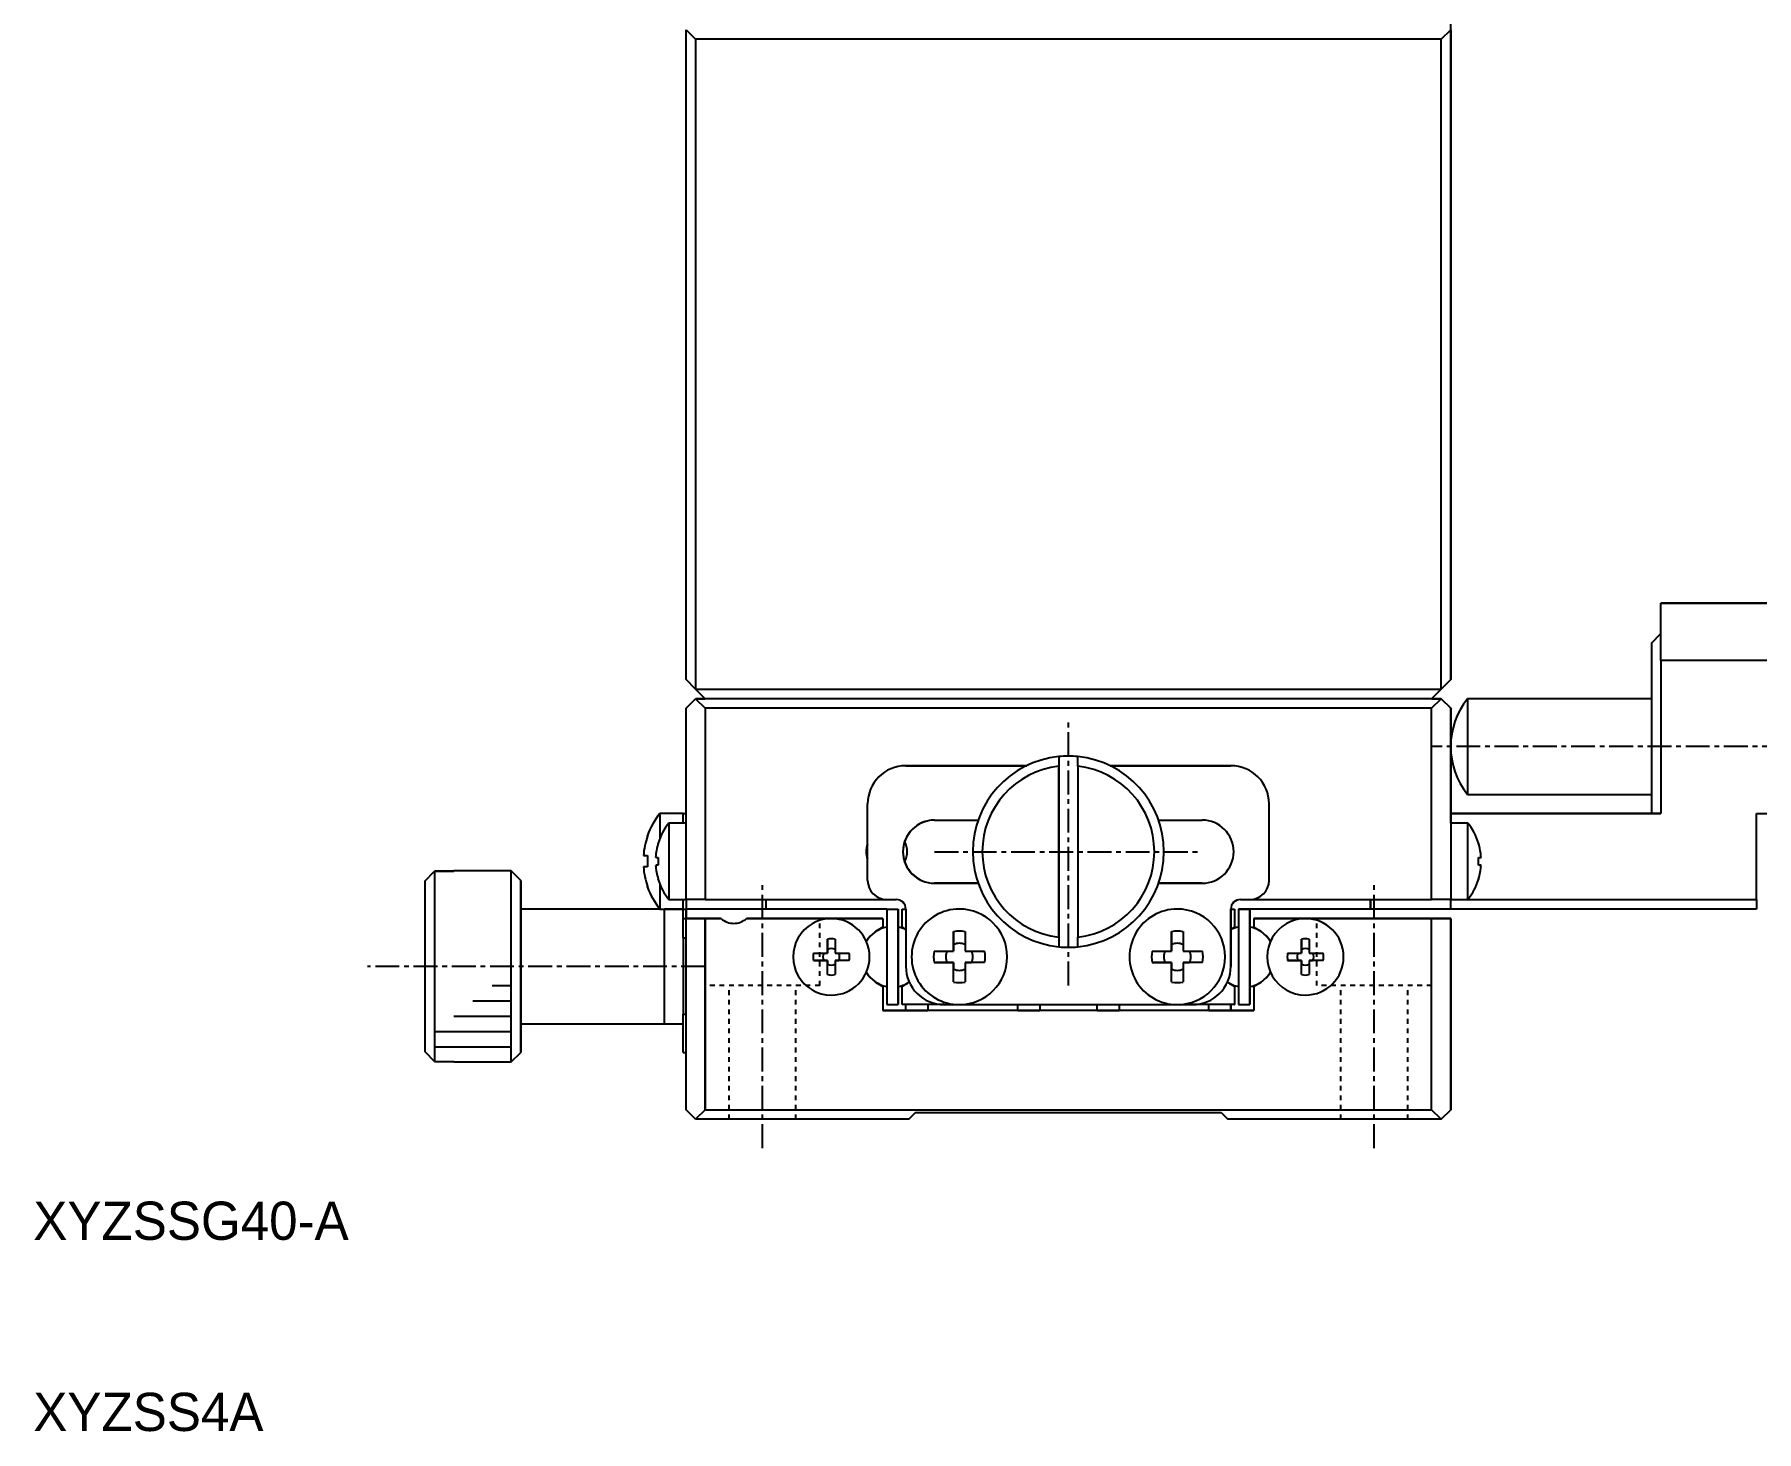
# Model space of a CAD drawing. Extents: x 32 to 301, y 48 to 360.
# Drawn here: x 31.7 to 121.8, y 48 to 121.1 of the extents above; entities that cross this region are included whole.
import ezdxf

# ---------------------------------------------------------------- set-up
doc = ezdxf.new("R2010")
doc.units = 0
doc.linetypes.add('CENTER', pattern=[2, 1.25, -0.25, 0.25, -0.25])
doc.linetypes.add('DOT', pattern=[0.5, 0.25, -0.25])
doc.layers.get('0').update_dxf_attribs({"linetype": 'CONTINUOUS'})

msp = doc.modelspace()

# ---------------------------------------------------------------- linework, layer by layer
at = {"color": 7, "linetype": 'CONTINUOUS'}
for p, q in [((105.788, 91.382), (105.788, 122.382)), ((65.788, 87.382), (65.788, 121.382)), ((65.788, 121.382), (66.288, 120.882)), ((66.288, 120.882), (66.288, 86.882)), ((105.288, 120.882), (66.288, 120.882)), ((105.288, 120.882), (105.788, 121.382)), ((105.288, 86.882), (105.288, 120.882)), ((105.788, 121.382), (105.788, 87.382)), ((105.788, 91.382), (105.789, 91.382)), ((105.789, 91.382), (105.788, 91.382)), ((105.789, 91.335), (105.789, 91.382)), ((105.789, 87.382), (105.789, 91.335)), ((116.788, 91.382), (126.288, 91.382)), ((116.788, 88.382), (116.788, 91.382)), ((116.789, 91.382), (116.788, 91.382)), ((126.289, 91.382), (116.789, 91.382)), ((116.289, 89.291), (116.789, 89.799)), ((126.288, 88.382), (116.788, 88.382)), ((116.788, 88.382), (116.788, 80.382)), ((66.288, 86.882), (65.788, 87.382)), ((105.788, 87.382), (105.288, 86.882)), ((105.289, 86.882), (105.789, 87.382)), ((105.788, 87.382), (105.789, 87.382)), ((66.288, 86.882), (105.288, 86.882)), ((66.788, 86.382), (66.288, 86.882)), ((105.288, 86.882), (104.788, 86.382)), ((104.789, 86.382), (105.289, 86.882)), ((65.788, 85.882), (66.288, 86.382)), ((65.788, 75.882), (65.788, 85.882)), ((66.289, 86.382), (66.288, 86.382)), ((66.288, 86.382), (66.788, 86.382)), ((66.288, 86.382), (66.788, 85.882)), ((66.788, 86.382), (66.289, 86.382)), ((104.788, 86.382), (66.788, 86.382)), ((104.788, 85.882), (66.788, 85.882)), ((66.788, 85.882), (66.788, 75.882)), ((104.788, 86.382), (105.288, 86.382)), ((104.788, 85.882), (105.288, 86.382)), ((104.788, 75.882), (104.788, 85.882)), ((105.289, 86.382), (104.789, 86.382)), ((105.288, 86.382), (105.289, 86.382)), ((105.288, 86.382), (105.788, 85.882)), ((105.789, 85.882), (105.289, 86.382)), ((105.788, 85.882), (105.788, 75.882)), ((105.789, 85.882), (105.788, 85.882)), ((105.789, 83.936), (105.789, 85.882)), ((106.666, 86.382), (106.666, 81.382)), ((116.288, 86.382), (106.666, 86.382)), ((105.789, 80.382), (105.789, 83.829)), ((77.288, 82.882), (83.608, 82.882)), ((83.608, 82.882), (77.288, 82.882)), ((85.288, 83.357), (85.288, 73.408)), ((85.288, 83.357), (85.288, 82.855)), ((86.288, 82.855), (86.288, 83.357)), ((87.967, 82.882), (94.288, 82.882)), ((94.288, 82.882), (87.967, 82.882)), ((85.288, 73.91), (85.288, 82.855)), ((86.288, 82.855), (86.288, 73.91)), ((106.666, 81.382), (116.288, 81.382)), ((65.638, 80.382), (64.416, 80.382)), ((64.416, 80.382), (64.416, 79.068)), ((65.639, 80.382), (65.638, 80.382)), ((65.638, 80.382), (65.639, 80.382)), ((65.638, 79.882), (65.638, 80.382)), ((65.638, 80.382), (65.788, 80.382)), ((65.639, 80.382), (65.788, 80.382)), ((75.288, 76.882), (75.288, 80.882)), ((96.288, 76.882), (96.288, 80.882)), ((96.288, 76.882), (96.288, 80.882)), ((105.788, 79.882), (105.788, 80.682)), ((105.788, 80.682), (105.789, 80.682)), ((105.788, 80.382), (116.788, 80.382)), ((116.788, 80.382), (105.788, 80.382)), ((105.788, 79.882), (105.788, 80.382)), ((105.789, 80.382), (105.789, 80.682)), ((121.788, 80.382), (126.288, 80.382)), ((121.788, 75.882), (121.788, 80.382)), ((65.788, 79.882), (64.89, 79.882)), ((64.89, 79.882), (64.89, 75.882)), ((78.788, 80.032), (81.068, 80.032)), ((90.508, 80.032), (92.788, 80.032)), ((106.686, 79.882), (105.788, 79.882)), ((106.686, 77.882), (106.686, 79.882)), ((63.773, 79.199), (63.773, 79.232)), ((63.773, 79.232), (63.773, 79.199)), ((64.333, 78.811), (64.333, 78.832)), ((64.333, 78.832), (64.333, 78.811)), ((107.244, 78.811), (107.244, 78.832)), ((107.244, 78.832), (107.244, 78.811)), ((63.561, 78.182), (63.773, 78.182)), ((63.773, 77.582), (63.561, 77.582)), ((63.773, 78.182), (63.773, 77.582)), ((64.201, 78.082), (64.333, 78.082)), ((64.333, 77.682), (64.201, 77.682)), ((64.333, 78.082), (64.333, 77.682)), ((106.686, 75.882), (106.686, 77.882)), ((107.244, 77.682), (107.244, 78.082)), ((107.244, 78.082), (107.376, 78.082)), ((107.376, 77.682), (107.244, 77.682)), ((52.139, 76.855), (52.639, 77.357)), ((52.139, 67.91), (52.139, 76.855)), ((52.639, 77.357), (52.639, 67.408)), ((53.639, 77.357), (52.639, 77.357)), ((52.639, 77.357), (53.639, 77.357)), ((56.639, 77.382), (53.639, 77.382)), ((53.639, 77.382), (53.639, 77.357)), ((56.639, 67.382), (56.639, 77.382)), ((57.139, 76.882), (56.639, 77.382)), ((57.139, 76.882), (57.139, 67.882)), ((57.139, 75.382), (57.139, 76.882)), ((64.333, 76.954), (64.333, 76.932)), ((64.333, 76.932), (64.333, 76.954)), ((64.416, 76.697), (64.416, 75.382)), ((78.788, 76.732), (81.068, 76.732)), ((81.068, 76.732), (78.788, 76.732)), ((90.508, 76.732), (92.788, 76.732)), ((92.788, 76.732), (90.508, 76.732)), ((107.244, 76.954), (107.244, 76.932)), ((107.244, 76.932), (107.244, 76.954)), ((63.773, 76.566), (63.773, 76.532)), ((63.773, 76.532), (63.773, 76.566)), ((64.89, 75.882), (65.788, 75.882)), ((65.638, 75.382), (65.638, 75.882)), ((66.788, 75.882), (65.788, 75.882)), ((65.788, 75.882), (65.788, 75.382)), ((66.788, 75.882), (76.288, 75.882)), ((69.989, 75.382), (69.989, 75.882)), ((76.288, 75.882), (76.788, 75.882)), ((94.788, 75.882), (95.288, 75.882)), ((95.288, 75.882), (104.788, 75.882)), ((101.589, 75.382), (101.589, 75.882)), ((101.589, 75.882), (101.589, 75.382)), ((105.788, 75.882), (104.788, 75.882)), ((105.788, 75.882), (106.686, 75.882)), ((105.788, 75.882), (105.788, 75.882)), ((105.788, 75.382), (105.788, 75.882)), ((106.686, 75.882), (121.788, 75.882)), ((121.788, 75.882), (121.788, 75.382)), ((64.416, 75.382), (57.139, 75.382)), ((57.139, 75.382), (57.139, 69.382)), ((57.139, 69.382), (57.139, 75.382)), ((64.416, 75.382), (65.638, 75.382)), ((64.639, 75.382), (64.639, 69.382)), ((64.639, 75.382), (64.639, 69.382)), ((65.638, 75.382), (64.639, 75.382)), ((65.638, 74.882), (65.638, 75.382)), ((65.638, 74.882), (65.788, 74.882)), ((65.638, 73.882), (65.638, 74.882)), ((65.638, 74.882), (65.788, 74.882)), ((65.639, 74.882), (65.788, 74.882)), ((65.639, 74.882), (65.788, 74.882)), ((69.989, 75.382), (65.788, 75.382)), ((65.788, 75.382), (65.788, 74.882)), ((65.788, 64.882), (65.788, 74.882)), ((65.788, 74.882), (65.789, 74.882)), ((65.788, 74.882), (65.788, 74.882)), ((65.788, 74.882), (66.788, 74.882)), ((65.789, 74.882), (65.789, 75.382)), ((66.789, 74.882), (65.789, 74.882)), ((65.789, 74.882), (65.789, 74.882)), ((66.788, 74.882), (66.788, 64.882)), ((67.627, 74.882), (66.788, 74.882)), ((67.627, 74.882), (66.788, 74.882)), ((67.627, 74.882), (66.788, 74.882)), ((67.627, 74.882), (66.789, 74.882)), ((67.627, 74.882), (66.789, 74.882)), ((66.789, 74.882), (67.627, 74.882)), ((72.789, 74.882), (68.95, 74.882)), ((72.788, 74.882), (68.95, 74.882)), ((68.95, 74.882), (73.388, 74.882)), ((72.789, 74.882), (68.95, 74.882)), ((72.788, 74.882), (68.95, 74.882)), ((73.388, 74.882), (68.95, 74.882)), ((68.95, 74.882), (68.95, 74.882)), ((76.288, 75.382), (69.989, 75.382)), ((76.088, 74.882), (73.388, 74.882)), ((73.389, 74.882), (76.089, 74.882)), ((76.089, 74.882), (76.088, 74.882)), ((76.088, 74.882), (76.088, 74.427)), ((76.089, 74.882), (76.089, 74.427)), ((76.288, 75.382), (76.288, 70.382)), ((76.288, 75.382), (76.888, 75.382)), ((76.888, 70.382), (76.888, 75.382)), ((76.889, 75.382), (76.889, 74.441)), ((77.088, 74.427), (77.088, 75.382)), ((77.088, 75.382), (77.288, 75.382)), ((77.288, 75.382), (77.288, 72.382)), ((94.288, 75.382), (94.288, 72.382)), ((94.288, 72.382), (94.288, 75.382)), ((94.288, 75.382), (94.488, 75.382)), ((94.488, 75.382), (94.488, 74.427)), ((94.488, 75.382), (94.488, 75.382)), ((94.489, 74.427), (94.489, 75.382)), ((101.589, 75.382), (94.688, 75.382)), ((94.688, 75.382), (94.688, 70.382)), ((94.688, 75.382), (95.288, 75.382)), ((95.288, 70.382), (95.288, 75.382)), ((95.289, 75.382), (95.289, 74.441)), ((98.188, 74.882), (95.488, 74.882)), ((95.488, 74.882), (95.488, 74.427)), ((95.488, 74.882), (95.489, 74.882)), ((95.489, 74.882), (98.188, 74.882)), ((98.188, 74.882), (104.789, 74.882)), ((104.788, 74.882), (98.188, 74.882)), ((104.788, 74.882), (98.788, 74.882)), ((104.788, 74.882), (98.788, 74.882)), ((104.789, 74.882), (98.789, 74.882)), ((104.789, 74.882), (98.789, 74.882)), ((105.788, 75.382), (101.589, 75.382)), ((104.788, 64.882), (104.788, 74.882)), ((104.788, 74.882), (105.788, 74.882)), ((105.789, 74.882), (104.789, 74.882)), ((121.788, 75.382), (105.788, 75.382)), ((105.788, 74.882), (105.788, 64.882)), ((105.789, 74.882), (105.788, 74.882)), ((105.789, 64.882), (105.789, 74.882)), ((65.638, 73.882), (65.638, 69.882)), ((76.088, 74.427), (75.794, 74.257)), ((76.089, 74.427), (75.822, 74.273)), ((76.089, 74.427), (76.088, 74.427)), ((76.888, 74.532), (76.888, 74.441)), ((76.888, 74.532), (76.888, 74.441)), ((76.888, 74.532), (76.888, 71.232)), ((76.888, 74.441), (76.888, 74.532)), ((76.888, 74.441), (76.888, 74.532)), ((76.888, 74.441), (76.888, 74.532)), ((76.889, 74.532), (76.889, 74.441)), ((76.889, 74.532), (76.889, 74.441)), ((76.889, 74.532), (76.889, 74.441)), ((76.889, 74.532), (76.889, 74.441)), ((76.889, 74.532), (76.889, 74.441)), ((76.889, 74.441), (76.889, 74.532)), ((76.889, 74.441), (76.889, 74.532)), ((76.889, 74.441), (76.889, 74.532)), ((76.889, 74.441), (76.889, 74.532)), ((76.889, 74.441), (76.889, 74.532)), ((77.088, 74.427), (77.288, 74.311)), ((79.788, 74.199), (79.788, 73.524)), ((79.788, 73.182), (79.788, 74.199)), ((80.388, 74.199), (80.388, 73.182)), ((85.288, 73.91), (85.288, 73.408)), ((86.288, 73.408), (86.288, 73.91)), ((91.188, 74.199), (91.188, 73.524)), ((91.188, 73.182), (91.188, 74.199)), ((91.788, 74.199), (91.788, 73.182)), ((94.489, 74.427), (94.288, 74.311)), ((94.288, 74.311), (94.488, 74.427)), ((94.289, 74.308), (94.289, 74.312)), ((94.289, 74.312), (94.289, 74.308)), ((94.488, 74.427), (94.489, 74.427)), ((95.288, 74.532), (95.288, 74.441)), ((95.288, 74.532), (95.288, 74.441)), ((95.288, 74.532), (95.288, 71.232)), ((95.288, 74.441), (95.288, 74.532)), ((95.288, 74.441), (95.288, 74.532)), ((95.288, 74.441), (95.288, 74.532)), ((95.289, 74.532), (95.289, 74.441)), ((95.289, 74.532), (95.289, 74.441)), ((95.289, 74.532), (95.289, 74.441)), ((95.289, 74.532), (95.289, 74.441)), ((95.289, 74.532), (95.289, 74.441)), ((95.289, 74.441), (95.289, 74.532)), ((95.289, 74.441), (95.289, 74.532)), ((95.289, 74.441), (95.289, 74.532)), ((95.289, 74.441), (95.289, 74.532)), ((95.289, 74.441), (95.289, 74.532)), ((95.488, 74.427), (95.782, 74.257)), ((72.459, 73.082), (73.188, 73.082)), ((73.188, 73.811), (73.188, 73.269)), ((73.188, 73.082), (73.188, 73.811)), ((73.188, 73.269), (73.188, 73.082)), ((73.588, 73.811), (73.588, 73.082)), ((73.588, 73.082), (74.317, 73.082)), ((78.772, 73.182), (79.788, 73.182)), ((79.788, 73.524), (79.788, 73.182)), ((80.388, 73.182), (81.404, 73.182)), ((90.172, 73.182), (91.188, 73.182)), ((91.188, 73.524), (91.188, 73.182)), ((91.788, 73.182), (92.804, 73.182)), ((97.259, 73.082), (97.988, 73.082)), ((97.988, 73.811), (97.988, 73.269)), ((97.988, 73.082), (97.988, 73.811)), ((97.988, 73.269), (97.988, 73.082)), ((98.388, 73.811), (98.388, 73.082)), ((98.388, 73.082), (99.117, 73.082)), ((105.789, 71.132), (105.789, 73.632)), ((105.789, 73.632), (105.789, 72.382)), ((72.459, 72.682), (73.002, 72.682)), ((73.188, 72.682), (72.459, 72.682)), ((73.002, 72.682), (73.188, 72.682)), ((73.188, 72.682), (73.188, 72.496)), ((73.188, 71.954), (73.188, 72.682)), ((73.188, 71.954), (73.188, 72.496)), ((74.317, 72.682), (73.588, 72.682)), ((73.588, 72.682), (73.775, 72.682)), ((73.588, 72.682), (73.588, 71.954)), ((74.317, 72.682), (73.775, 72.682)), ((78.772, 72.582), (79.446, 72.582)), ((79.788, 72.582), (78.772, 72.582)), ((79.446, 72.582), (79.788, 72.582)), ((79.788, 72.582), (79.788, 72.241)), ((79.788, 71.566), (79.788, 72.582)), ((79.788, 71.566), (79.788, 72.241)), ((81.404, 72.582), (80.388, 72.582)), ((80.388, 72.582), (80.73, 72.582)), ((80.388, 72.582), (80.388, 71.566)), ((81.404, 72.582), (80.73, 72.582)), ((90.172, 72.582), (90.846, 72.582)), ((91.188, 72.582), (90.172, 72.582)), ((90.846, 72.582), (91.188, 72.582)), ((91.188, 72.582), (91.188, 72.241)), ((91.188, 71.566), (91.188, 72.582)), ((91.188, 71.566), (91.188, 72.241)), ((91.788, 72.582), (92.13, 72.582)), ((92.804, 72.582), (91.788, 72.582)), ((91.788, 72.582), (91.788, 71.566)), ((92.804, 72.582), (92.13, 72.582)), ((97.259, 72.682), (97.802, 72.682)), ((97.988, 72.682), (97.259, 72.682)), ((97.802, 72.682), (97.988, 72.682)), ((97.988, 72.682), (97.988, 72.496)), ((97.988, 71.954), (97.988, 72.682)), ((97.988, 71.954), (97.988, 72.496)), ((98.388, 72.682), (98.575, 72.682)), ((99.117, 72.682), (98.388, 72.682)), ((98.388, 72.682), (98.388, 71.954)), ((99.117, 72.682), (98.575, 72.682)), ((105.789, 72.382), (105.789, 71.132)), ((75.794, 71.508), (76.088, 71.338)), ((75.822, 71.492), (76.089, 71.338)), ((76.088, 71.338), (76.089, 71.338)), ((76.088, 71.338), (76.088, 70.082)), ((76.089, 71.338), (76.089, 70.082)), ((76.888, 71.324), (76.888, 71.232)), ((76.888, 71.232), (76.888, 71.324)), ((76.888, 71.232), (76.888, 71.324)), ((76.888, 71.232), (76.888, 71.324)), ((76.888, 71.323), (76.888, 71.232)), ((76.889, 71.324), (76.889, 71.232)), ((76.889, 71.232), (76.889, 71.324)), ((76.889, 71.324), (76.889, 71.232)), ((76.889, 71.232), (76.889, 71.324)), ((76.889, 71.324), (76.889, 71.232)), ((76.889, 71.232), (76.889, 71.324)), ((76.889, 71.324), (76.889, 71.232)), ((76.889, 71.232), (76.889, 71.324)), ((76.889, 71.324), (76.889, 71.232)), ((76.889, 71.232), (76.889, 71.324)), ((76.889, 71.324), (76.889, 70.382)), ((77.382, 71.508), (77.088, 71.338)), ((77.088, 70.382), (77.088, 71.338)), ((77.289, 71.454), (77.289, 71.458)), ((94.488, 71.338), (94.194, 71.508)), ((94.222, 71.492), (94.489, 71.338)), ((94.289, 71.453), (94.289, 71.457)), ((94.289, 71.457), (94.289, 71.453)), ((94.489, 71.338), (94.488, 71.338)), ((94.488, 71.338), (94.488, 70.382)), ((94.489, 70.382), (94.489, 71.338)), ((95.288, 71.324), (95.288, 71.232)), ((95.288, 71.232), (95.288, 71.324)), ((95.288, 71.232), (95.288, 71.324)), ((95.288, 71.232), (95.288, 71.324)), ((95.288, 71.323), (95.288, 71.232)), ((95.289, 71.324), (95.289, 71.232)), ((95.289, 71.232), (95.289, 71.324)), ((95.289, 71.324), (95.289, 71.232)), ((95.289, 71.232), (95.289, 71.324)), ((95.289, 71.324), (95.289, 71.232)), ((95.289, 71.232), (95.289, 71.324)), ((95.289, 71.324), (95.289, 71.232)), ((95.289, 71.232), (95.289, 71.324)), ((95.289, 71.324), (95.289, 71.232)), ((95.289, 71.232), (95.289, 71.324)), ((95.289, 71.324), (95.289, 70.382)), ((95.782, 71.508), (95.488, 71.338)), ((95.488, 71.338), (95.488, 70.082)), ((76.288, 70.382), (76.888, 70.382)), ((76.889, 70.382), (76.888, 70.382)), ((79.288, 70.382), (77.088, 70.382)), ((77.289, 70.082), (77.289, 70.382)), ((78.438, 70.382), (78.438, 70.082)), ((79.288, 70.382), (80.088, 70.382)), ((80.088, 70.382), (91.488, 70.382)), ((83.138, 70.082), (83.138, 70.382)), ((84.289, 70.382), (84.289, 70.082)), ((87.289, 70.082), (87.289, 70.382)), ((88.438, 70.382), (88.438, 70.082)), ((91.488, 70.382), (92.288, 70.382)), ((94.488, 70.382), (92.288, 70.382)), ((93.138, 70.082), (93.138, 70.382)), ((94.289, 70.082), (94.289, 70.382)), ((94.289, 70.382), (94.289, 70.082)), ((94.488, 70.382), (94.489, 70.382)), ((94.688, 70.382), (95.288, 70.382)), ((95.289, 70.382), (95.288, 70.382)), ((57.139, 69.382), (64.639, 69.382)), ((57.139, 67.882), (57.139, 69.382)), ((64.639, 69.382), (65.638, 69.382)), ((65.638, 67.882), (65.638, 69.882)), ((95.488, 70.082), (76.088, 70.082)), ((76.088, 70.082), (76.089, 70.082)), ((76.089, 70.082), (78.288, 70.082)), ((83.288, 70.082), (78.288, 70.082)), ((78.288, 70.082), (78.289, 70.082)), ((78.288, 70.082), (78.438, 70.082)), ((78.438, 70.082), (78.289, 70.082)), ((83.289, 70.082), (83.138, 70.082)), ((83.138, 70.082), (83.289, 70.082)), ((83.289, 70.082), (83.288, 70.082)), ((83.289, 70.082), (84.289, 70.082)), ((87.539, 70.082), (84.039, 70.082)), ((87.539, 70.082), (84.039, 70.082)), ((87.289, 70.082), (88.288, 70.082)), ((88.288, 70.082), (88.438, 70.082)), ((93.288, 70.082), (88.288, 70.082)), ((88.288, 70.082), (88.289, 70.082)), ((88.438, 70.082), (88.289, 70.082)), ((93.138, 70.082), (93.289, 70.082)), ((93.289, 70.082), (93.138, 70.082)), ((93.289, 70.082), (93.288, 70.082)), ((93.289, 70.082), (95.488, 70.082)), ((105.789, 66.807), (105.789, 68.957)), ((105.789, 66.807), (105.789, 68.957)), ((105.789, 68.957), (105.789, 67.882)), ((105.789, 68.957), (105.789, 67.882)), ((52.639, 67.408), (52.139, 67.91)), ((56.639, 67.382), (57.139, 67.882)), ((65.638, 67.882), (65.788, 67.882)), ((105.789, 67.882), (105.789, 66.807)), ((105.789, 67.882), (105.789, 66.807)), ((52.639, 67.408), (53.639, 67.408)), ((53.639, 67.408), (53.639, 67.382)), ((53.639, 67.382), (56.639, 67.382)), ((66.288, 64.382), (65.788, 64.882)), ((66.788, 64.882), (66.288, 64.382)), ((66.788, 64.882), (104.788, 64.882)), ((105.288, 64.382), (104.788, 64.882)), ((105.788, 64.882), (105.288, 64.382)), ((105.289, 64.382), (105.789, 64.882)), ((105.788, 64.882), (105.789, 64.882)), ((77.438, 64.382), (66.288, 64.382)), ((77.438, 64.382), (77.788, 64.732)), ((77.439, 64.382), (77.438, 64.382)), ((77.789, 64.732), (77.439, 64.382)), ((77.788, 64.732), (93.788, 64.732)), ((93.788, 64.732), (94.138, 64.382)), ((105.288, 64.382), (94.138, 64.382)), ((105.289, 64.382), (105.288, 64.382))]:
    msp.add_line(p, q, dxfattribs=at)
at = {"color": 1, "linetype": 'CENTER'}
for p, q in [((85.788, 71.382), (85.788, 85.382)), ((167.334, 83.882), (104.788, 83.882)), ((78.788, 78.382), (92.788, 78.382)), ((69.788, 62.882), (69.788, 76.882)), ((101.788, 62.882), (101.788, 76.882)), ((66.788, 72.382), (49.134, 72.382))]:
    msp.add_line(p, q, dxfattribs=at)
at = {"color": 3, "linetype": 'CONTINUOUS'}
for p, q in [((65.638, 75.382), (65.788, 75.382)), ((66.788, 64.882), (66.788, 74.882)), ((104.788, 64.882), (104.788, 74.882)), ((65.638, 73.882), (65.788, 73.882)), ((75.466, 74.005), (75.466, 74.005)), ((75.794, 74.257), (75.795, 74.257)), ((55.639, 71.382), (56.639, 71.382)), ((75.466, 71.76), (75.466, 71.76)), ((75.794, 71.508), (75.795, 71.508)), ((94.195, 71.508), (94.194, 71.508)), ((54.639, 70.582), (56.639, 70.582)), ((53.639, 69.782), (56.639, 69.782)), ((65.638, 69.882), (65.788, 69.882)), ((52.639, 68.982), (56.639, 68.982)), ((52.639, 68.182), (56.639, 68.182))]:
    msp.add_line(p, q, dxfattribs=at)
at = {"color": 3, "linetype": 'DOT'}
for p, q in [((72.788, 71.382), (72.788, 74.882)), ((98.788, 71.382), (98.788, 74.882)), ((72.788, 71.382), (66.788, 71.382)), ((68.038, 64.382), (68.038, 71.382)), ((71.538, 64.382), (71.538, 71.382)), ((104.788, 71.382), (98.788, 71.382)), ((100.038, 64.382), (100.038, 71.382)), ((103.538, 64.382), (103.538, 71.382))]:
    msp.add_line(p, q, dxfattribs=at)
at = {"color": 7, "linetype": 'CONTINUOUS'}
msp.add_polyline3d([(116.289, 89.291, 0), (116.289, 89.274, 0), (116.289, 89.255, 0), (116.289, 89.236, 0), (116.289, 89.215, 0), (116.289, 89.192, 0), (116.289, 89.168, 0), (116.289, 89.142, 0), (116.289, 89.116, 0), (116.289, 89.088, 0), (116.289, 89.058, 0), (116.289, 89.027, 0), (116.289, 88.995, 0), (116.289, 88.961, 0), (116.289, 88.927, 0), (116.289, 88.89, 0), (116.289, 88.853, 0), (116.289, 88.814, 0), (116.289, 88.773, 0), (116.288, 88.732, 0), (116.288, 88.689, 0), (116.288, 88.645, 0), (116.288, 88.6, 0), (116.288, 88.553, 0), (116.288, 88.506, 0), (116.288, 88.457, 0), (116.288, 88.407, 0), (116.288, 88.355, 0), (116.288, 88.303, 0), (116.288, 88.249, 0), (116.288, 88.194, 0), (116.288, 88.138, 0), (116.288, 88.081, 0), (116.288, 88.023, 0), (116.288, 87.963, 0), (116.288, 87.903, 0), (116.288, 87.842, 0), (116.288, 87.779, 0), (116.288, 87.716, 0), (116.288, 87.651, 0), (116.288, 87.586, 0), (116.288, 87.519, 0), (116.288, 87.452, 0), (116.288, 87.383, 0), (116.288, 87.314, 0), (116.288, 87.244, 0), (116.288, 87.173, 0), (116.288, 87.101, 0), (116.288, 87.028, 0), (116.288, 86.954, 0), (116.288, 86.88, 0), (116.288, 86.805, 0), (116.288, 86.728, 0), (116.288, 86.652, 0), (116.288, 86.574, 0), (116.288, 86.496, 0), (116.288, 86.417, 0), (116.288, 86.338, 0), (116.288, 86.257, 0), (116.288, 86.177, 0), (116.288, 86.095, 0), (116.288, 86.013, 0), (116.288, 85.93, 0), (116.288, 85.847, 0), (116.288, 85.764, 0), (116.288, 85.68, 0), (116.288, 85.595, 0), (116.288, 85.51, 0), (116.288, 85.424, 0), (116.288, 85.338, 0), (116.288, 85.252, 0), (116.288, 85.166, 0), (116.288, 85.079, 0), (116.288, 84.991, 0), (116.288, 84.904, 0), (116.288, 84.816, 0), (116.288, 84.728, 0), (116.288, 84.639, 0), (116.288, 84.551, 0), (116.288, 84.462, 0), (116.288, 84.373, 0), (116.288, 84.284, 0), (116.288, 84.195, 0), (116.288, 84.106, 0), (116.288, 84.017, 0), (116.288, 83.928, 0), (116.288, 83.838, 0), (116.288, 83.749, 0), (116.288, 83.66, 0), (116.288, 83.571, 0), (116.288, 83.482, 0), (116.288, 83.393, 0), (116.288, 83.304, 0), (116.288, 83.215, 0), (116.288, 83.127, 0), (116.288, 83.038, 0), (116.288, 82.95, 0), (116.288, 82.862, 0), (116.288, 82.775, 0), (116.288, 82.687, 0), (116.288, 82.6, 0), (116.288, 82.514, 0), (116.288, 82.427, 0), (116.288, 82.342, 0), (116.288, 82.256, 0), (116.288, 82.171, 0), (116.288, 82.086, 0), (116.288, 82.002, 0), (116.288, 81.919, 0), (116.288, 81.835, 0), (116.288, 81.753, 0), (116.288, 81.671, 0), (116.288, 81.589, 0), (116.288, 81.509, 0), (116.288, 81.428, 0), (116.288, 81.349, 0), (116.288, 81.27, 0), (116.288, 81.192, 0), (116.288, 81.114, 0), (116.288, 81.037, 0), (116.288, 80.961, 0), (116.288, 80.886, 0), (116.288, 80.812, 0), (116.288, 80.738, 0), (116.288, 80.665, 0), (116.288, 80.593, 0), (116.288, 80.522, 0), (116.288, 80.452, 0), (116.288, 80.382, 0)], dxfattribs=at)
for centre, radius, start, end in [((109.789, 83.882), 4, 141.31779, 218.68217), ((77.288, 80.882), 2, 90, 180), ((85.788, 78.382), 5, 95.73917, 264.26083), ((85.788, 78.382), 5, 89.99997, 95.73917), ((85.788, 78.382), 5, 84.26117, 89.99997), ((85.788, 78.382), 5, 84.26083, 89.99997), ((85.788, 78.382), 5, 275.73883, 84.26117), ((85.788, 78.382), 5, 275.73917, 84.26083), ((94.288, 80.882), 2, 0, 90), ((94.288, 80.882), 2, 0, 90), ((85.788, 78.382), 4.5, 96.37937, 263.62063), ((85.788, 78.382), 4.5, 276.37937, 83.62063), ((67.539, 77.882), 4, 141.31781, 160.27537), ((67.388, 77.882), 3.2, 141.31781, 162.72999), ((78.788, 78.382), 1.65, 90, 270), ((78.788, 78.382), 1.65, 90, 161.35184), ((92.788, 78.382), 1.65, 270, 90), ((104.188, 77.882), 3.2, 17.27001, 38.68219), ((67.539, 77.882), 3.989, 160.7318, 175.68661), ((67.388, 77.882), 3.194, 163.09474, 176.40965), ((76.288, 78.382), 1.075, 158.48877, 201.51123), ((76.288, 78.382), 1.075, 158.47151, 201.52849), ((78.788, 78.382), 1.65, 161.35184, 198.64816), ((104.188, 77.882), 3.194, 3.59035, 16.90526), ((67.539, 77.882), 3.989, 184.31339, 199.2682), ((67.388, 77.882), 3.194, 183.59035, 196.90526), ((78.788, 78.382), 1.65, 198.64816, 270), ((104.188, 77.882), 3.194, 343.09474, 356.40965), ((67.388, 77.882), 3.2, 197.27001, 218.68219), ((76.288, 76.882), 1, 180, 270), ((95.288, 76.882), 1, 270, 0), ((95.288, 76.882), 1, 270, 0), ((104.188, 77.882), 3.2, 321.31781, 342.72999), ((67.539, 77.882), 4, 199.72463, 218.68219), ((76.788, 75.382), 0.5, 0, 90), ((94.788, 75.382), 0.5, 90, 180), ((94.788, 75.382), 0.5, 90, 180), ((68.288, 75.632), 1, 228.59038, 270.00017), ((68.288, 75.632), 1, 270.00017, 311.40962), ((73.388, 72.882), 2, 90, 270.00017), ((73.388, 72.882), 2, 270.00017, 90), ((73.388, 72.882), 2, 270.00017, 90), ((80.088, 72.882), 2.5, 90, 270.00017), ((80.088, 72.882), 2.5, 270.00017, 90), ((80.088, 72.882), 2.5, 270.00017, 90), ((91.488, 72.882), 2.5, 90, 270.00017), ((91.488, 72.882), 2.5, 270.00017, 90), ((91.488, 72.882), 2.5, 270.00017, 90), ((98.188, 72.882), 2, 90, 270.00017), ((98.188, 72.882), 2, 270.00017, 90), ((98.188, 72.882), 2, 270.00017, 90), ((76.703, 72.768), 1.75, 135, 148.11847), ((76.704, 72.768), 1.75, 138.05698, 148.11785), ((76.588, 72.882), 1.587, 100.87413, 149.54041), ((76.588, 72.882), 1.587, 120, 135), ((76.589, 72.882), 1.587, 63.8195, 79.10463), ((76.588, 72.882), 1.587, 63.80208, 79.08871), ((80.088, 72.882), 1.35, 77.16041, 102.83959), ((91.488, 72.882), 1.35, 77.16041, 102.83959), ((94.988, 72.882), 1.587, 100.87413, 116.13045), ((94.989, 72.882), 1.587, 61.07953, 79.10463), ((94.989, 72.882), 1.587, 61.00799, 79.10198), ((94.989, 72.882), 1.587, 60.93097, 79.09933), ((94.988, 72.882), 1.587, 60.519, 79.08871), ((94.988, 72.882), 1.587, 45, 60), ((94.873, 72.768), 1.75, 31.85399, 45), ((94.988, 72.882), 1.587, 30.40753, 42.94229), ((94.989, 72.882), 1.587, 30.41931, 41.26349), ((94.989, 72.882), 1.587, 30.42226, 40.94523), ((94.989, 72.882), 1.587, 30.42521, 40.6484), ((73.388, 72.882), 0.95, 167.8468, 192.1532), ((73.388, 72.882), 0.435, 152.63352, 207.36648), ((73.388, 72.882), 0.95, 77.8468, 102.1532), ((73.388, 72.882), 0.435, 62.63352, 117.36648), ((73.388, 72.882), 0.435, 332.63352, 27.36648), ((73.388, 72.882), 0.95, 347.8468, 12.1532), ((80.088, 72.882), 1.35, 167.16041, 192.83959), ((80.088, 72.882), 0.708, 154.94809, 205.05191), ((80.088, 72.882), 0.708, 64.94809, 115.05191), ((80.088, 72.882), 0.708, 334.94809, 25.05191), ((80.088, 72.882), 1.35, 347.16041, 12.83959), ((85.788, 78.382), 5, 264.26083, 269.99997), ((85.788, 78.382), 5, 270, 275.73883), ((85.788, 78.382), 5, 269.99997, 275.73917), ((91.488, 72.882), 1.35, 167.16041, 192.83959), ((91.488, 72.882), 0.708, 154.94809, 205.05191), ((91.488, 72.882), 0.708, 64.94809, 115.05191), ((91.488, 72.882), 0.708, 334.94809, 25.05191), ((91.488, 72.882), 1.35, 347.16041, 12.83959), ((98.188, 72.882), 0.95, 167.8468, 192.1532), ((98.188, 72.882), 0.435, 152.63352, 207.36648), ((98.188, 72.882), 0.95, 77.8468, 102.1532), ((98.188, 72.882), 0.435, 62.63352, 117.36648), ((98.188, 72.882), 0.435, 332.63352, 27.36648), ((98.188, 72.882), 0.95, 347.8468, 12.1532), ((73.388, 72.882), 0.435, 242.63352, 297.36648), ((76.703, 72.997), 1.75, 211.88153, 225), ((76.704, 72.997), 1.75, 211.88215, 221.94301), ((76.588, 72.882), 1.587, 210.45959, 259.12587), ((79.288, 72.382), 2, 180, 270), ((80.088, 72.882), 0.708, 244.94809, 295.05191), ((91.488, 72.882), 0.708, 244.94809, 295.05191), ((92.288, 72.382), 2, 270, 0), ((92.288, 72.382), 2, 270, 0), ((94.873, 72.997), 1.75, 315, 328.14601), ((94.988, 72.882), 1.587, 317.0577, 329.59247), ((94.989, 72.882), 1.587, 318.7365, 329.58069), ((94.989, 72.882), 1.587, 319.05476, 329.57774), ((94.989, 72.882), 1.587, 319.35159, 329.57479), ((98.188, 72.882), 0.435, 242.63352, 297.36648), ((73.388, 72.882), 0.95, 257.8468, 282.1532), ((76.588, 72.882), 1.587, 225, 240), ((76.588, 72.882), 1.587, 280.91129, 299.48101), ((76.589, 72.882), 1.587, 280.89537, 298.92048), ((76.588, 72.882), 1.587, 300, 303.54452), ((80.088, 72.882), 1.35, 257.16041, 282.83959), ((91.488, 72.882), 1.35, 257.16041, 282.83959), ((94.988, 72.882), 1.587, 236.45104, 259.12586), ((94.988, 72.882), 1.587, 236.45538, 240), ((94.988, 72.882), 1.587, 280.91205, 299.48101), ((94.989, 72.882), 1.587, 280.90143, 299.06904), ((94.989, 72.882), 1.587, 280.89878, 298.99202), ((94.989, 72.882), 1.587, 280.89612, 298.92048), ((94.988, 72.882), 1.587, 300, 315), ((98.188, 72.882), 0.95, 257.8468, 282.1532)]:
    msp.add_arc(centre, radius, start, end, dxfattribs=at)
at = {"color": 3, "linetype": 'CONTINUOUS'}
for start, end in [(158.48255, 201.51745), (0, 29.39238), (330.60762, 0)]:
    msp.add_arc((76.288, 78.382), 1.075, start, end, dxfattribs=at)

# ---------------------------------------------------------------- texts
at = {"color": 7, "linetype": 'CONTINUOUS'}
for s, p in [('XYZSSG40-A', (31.644, 58.078)), ('XYZSS4A', (31.644, 48.078))]:
    msp.add_text(s, height=2, dxfattribs=at).set_placement(p)

doc.saveas('drawing.dxf')
